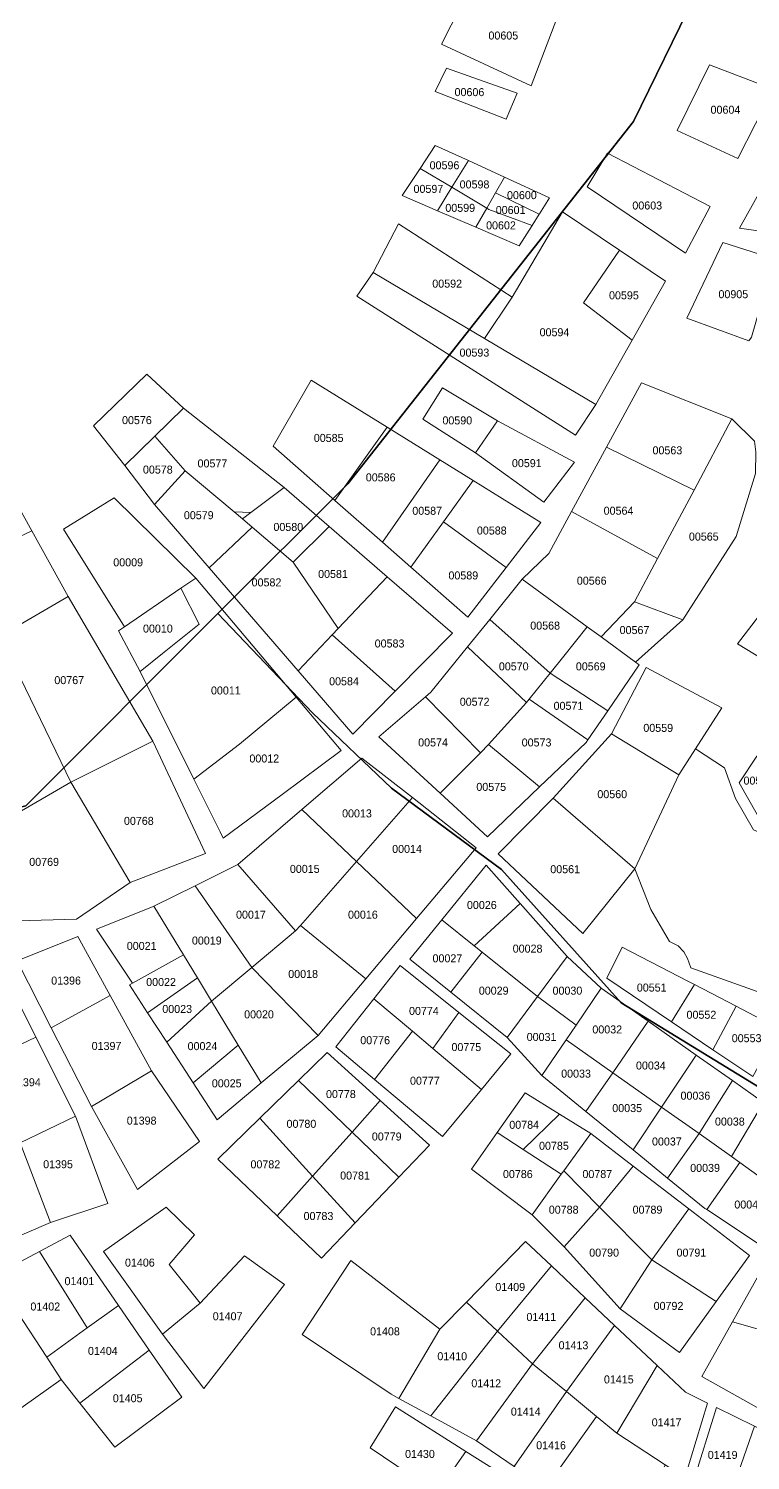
# Model space of a CAD drawing. Header units: metres. Extents: x 245225 to 248406, y 1633796 to 1637634.
# Drawn here: x 246560.4 to 246695.7, y 1635937.9 to 1636206.3 of the extents above; entities that cross this region are included whole.
import ezdxf
from ezdxf.enums import TextEntityAlignment as Align

# ---------------------------------------------------------------- set-up
doc = ezdxf.new("R2010")
doc.units = ezdxf.units.M
doc.header["$MEASUREMENT"] = 0
doc.layers.add('historique_numero_parcelle', color=7, linetype='Continuous')
doc.layers.add('limites_sections', color=7, linetype='Continuous')
doc.layers.add('LIMITES_PARCELLES', color=7, linetype='Continuous', lineweight=0, true_color=0xffffff)
doc.styles.add('Style-FANCY', font='FANCY.shx')

msp = doc.modelspace()

# ---------------------------------------------------------------- linework, layer by layer
at = {"layer": 'limites_parcelles', "flags": 128}
for points in [[(246660.929, 1636212.201), (246654.579, 1636195.585), (246637.752, 1636203.417), (246643.149, 1636214), (246645.372, 1636218.128), (246660.929, 1636212.201)], [(246649.569, 1636178.482), (246647.873, 1636175.495), (246646.259, 1636172.652), (246639.72, 1636176.555), (246642.811, 1636181.568), (246649.569, 1636178.482)], [(246656.112, 1636171.536), (246647.873, 1636175.495), (246649.569, 1636178.482), (246658.054, 1636174.606), (246656.135, 1636171.572), (246656.112, 1636171.536)], [(246656.112, 1636171.536), (246654.763, 1636169.401), (246646.676, 1636172.403), (246646.259, 1636172.652), (246647.873, 1636175.495), (246656.112, 1636171.536)], [(246644.235, 1636169.087), (246646.259, 1636172.652), (246646.676, 1636172.403), (246654.763, 1636169.401), (246652.365, 1636165.61), (246644.235, 1636169.087)], [(246671.128, 1636164.782), (246664.404, 1636154.894), (246673.517, 1636147.932), (246666.697, 1636135.824), (246645.853, 1636148.188), (246651.042, 1636155.953), (246660.435, 1636171.96), (246671.128, 1636164.782)], [(246700.154, 1636163.143), (246695.921, 1636148.458), (246695.392, 1636147.797), (246683.75, 1636152.03), (246690.497, 1636166.185), (246700.154, 1636163.143)], [(246645.853, 1636148.188), (246666.697, 1636135.824), (246662.887, 1636130.109), (246621.93, 1636156.144), (246624.946, 1636160.589), (246645.853, 1636148.188)], [(246589.704, 1636123.442), (246584.049, 1636129.93), (246589.386, 1636135.189), (246608.277, 1636120.267), (246602.065, 1636115.576), (246598.913, 1636115.722), (246589.704, 1636123.442)], [(246682.995, 1636095.518), (246673.987, 1636098.849), (246678.297, 1636106.968), (246685.118, 1636119.816), (246692.19, 1636133.139), (246696.48, 1636129.005), (246696.691, 1636126.995), (246696.621, 1636122.902), (246693.049, 1636111.128), (246682.995, 1636095.518)], [(246643.714, 1636121.609), (246638.157, 1636113.881), (246632.036, 1636105.367), (246626.702, 1636110.052), (246637.442, 1636125.497), (246643.714, 1636121.609)], [(246598.913, 1636115.722), (246600.499, 1636114.393), (246602.286, 1636112.861), (246594.237, 1636105.223), (246583.989, 1636117.092), (246589.704, 1636123.442), (246598.913, 1636115.722)], [(246616.712, 1636112.977), (246609.954, 1636106.289), (246602.286, 1636112.861), (246600.499, 1636114.393), (246602.065, 1636115.576), (246608.277, 1636120.267), (246616.712, 1636112.977)], [(246588.936, 1636101.428), (246578.34, 1636094.201), (246566.91, 1636112.457), (246576.435, 1636118.331), (246591.714, 1636103.281), (246588.936, 1636101.428)], [(246673.987, 1636098.849), (246667.698, 1636092.276), (246665.081, 1636094.183), (246652.873, 1636103.082), (246657.9, 1636107.95), (246662.166, 1636115.806), (246678.297, 1636106.968), (246673.987, 1636098.849)], [(246609.954, 1636106.289), (246618.391, 1636093.873), (246617.271, 1636092.69), (246610.881, 1636085.947), (246594.237, 1636105.223), (246602.286, 1636112.861), (246609.954, 1636106.289)], [(246629.099, 1636082.101), (246617.271, 1636092.69), (246618.391, 1636093.873), (246627.587, 1636103.577), (246639.869, 1636092.962), (246629.099, 1636082.101)], [(246578.34, 1636094.201), (246588.936, 1636101.428), (246592.376, 1636094.682), (246585.491, 1636089.19), (246581.263, 1636085.818), (246577.228, 1636093.407), (246578.34, 1636094.201)], [(246599.915, 1636072.188), (246591.359, 1636065.627), (246581.263, 1636085.818), (246585.491, 1636089.19), (246592.376, 1636094.682), (246588.936, 1636101.428), (246591.714, 1636103.281), (246610.525, 1636081.001), (246599.915, 1636072.188)], [(246665.081, 1636094.183), (246660.706, 1636088.708), (246658.128, 1636085.48), (246646.825, 1636095.581), (246652.873, 1636103.082), (246665.081, 1636094.183)], [(246710.445, 1636092.874), (246719.34, 1636086.885), (246714.59, 1636079.458), (246706.018, 1636083.268), (246693.239, 1636090.967), (246700.065, 1636099.863), (246710.445, 1636092.874)], [(246658.128, 1636085.48), (246654.245, 1636080.62), (246653.734, 1636079.981), (246642.679, 1636090.439), (246646.825, 1636095.581), (246658.128, 1636085.48)], [(246667.698, 1636092.276), (246674.174, 1636087.556), (246674.833, 1636087.075), (246668.958, 1636078.457), (246658.128, 1636085.48), (246660.706, 1636088.708), (246665.081, 1636094.183), (246667.698, 1636092.276)], [(246653.734, 1636079.981), (246646.591, 1636072.123), (246645.072, 1636070.591), (246634.79, 1636081.049), (246635.807, 1636081.915), (246642.679, 1636090.439), (246653.734, 1636079.981)], [(246685.382, 1636071.328), (246682.242, 1636066.437), (246669.674, 1636074.11), (246676.156, 1636086.546), (246690.312, 1636079.005), (246685.382, 1636071.328)], [(246607.895, 1636062.781), (246596.874, 1636054.597), (246596.285, 1636055.774), (246591.359, 1636065.627), (246599.915, 1636072.188), (246610.525, 1636081.001), (246618.966, 1636071.001), (246607.895, 1636062.781)], [(246665.232, 1636072.992), (246664.911, 1636072.523), (246656.177, 1636064.162), (246646.591, 1636072.123), (246653.734, 1636079.981), (246654.245, 1636080.62), (246665.232, 1636072.992)], [(246656.177, 1636064.162), (246646.391, 1636054.796), (246637.522, 1636062.973), (246645.072, 1636070.591), (246646.591, 1636072.123), (246656.177, 1636064.162)], [(246724.612, 1636015.933), (246684.505, 1636030.252), (246683.87, 1636031.999), (246683.235, 1636033.269), (246682.124, 1636034.38), (246680.537, 1636035.174), (246677.044, 1636041.206), (246674.04, 1636048.842), (246682.242, 1636066.437), (246685.382, 1636071.328), (246690.855, 1636067.718), (246692.919, 1636062.002), (246696.253, 1636056.129), (246734.988, 1636039.619), (246724.612, 1636015.933)], [(246632.339, 1636062.162), (246626.667, 1636055.689), (246621.849, 1636050.19), (246611.599, 1636059.917), (246622.869, 1636069.586), (246632.339, 1636062.162)], [(246547.287, 1636038.756), (246543.598, 1636050.75), (246568.299, 1636065.048), (246579.411, 1636046.263), (246569.368, 1636039.373), (246547.287, 1636038.756)], [(246638.55, 1636045.957), (246633.114, 1636039.501), (246621.849, 1636050.19), (246626.667, 1636055.689), (246632.339, 1636062.162), (246644.3, 1636052.785), (246638.55, 1636045.957)], [(246621.849, 1636050.19), (246611.348, 1636038.203), (246610.395, 1636037.171), (246599.586, 1636049.61), (246611.599, 1636059.917), (246621.849, 1636050.19)], [(246602.217, 1636030.33), (246594.668, 1636024.015), (246592.028, 1636028.358), (246589.395, 1636032.689), (246583.852, 1636041.808), (246591.594, 1636045.647), (246602.217, 1636030.33)], [(246589.395, 1636032.689), (246579.829, 1636027.387), (246573.117, 1636037.505), (246583.578, 1636041.672), (246583.852, 1636041.808), (246589.395, 1636032.689)], [(246661.366, 1636032.412), (246655.789, 1636024.866), (246645.414, 1636033.193), (246643.928, 1636034.385), (246652.509, 1636042.347), (246661.366, 1636032.412)], [(246643.928, 1636034.385), (246645.414, 1636033.193), (246639.514, 1636025.73), (246631.865, 1636031.883), (246637.855, 1636039.26), (246643.928, 1636034.385)], [(246623.604, 1636028.208), (246614.667, 1636017.595), (246602.217, 1636030.33), (246610.395, 1636037.171), (246611.348, 1636038.203), (246623.604, 1636028.208)], [(246684.076, 1636027.692), (246685.18, 1636027.118), (246680.885, 1636020.162), (246668.774, 1636028.337), (246671.632, 1636034.158), (246684.076, 1636027.692)], [(246592.028, 1636028.358), (246582.696, 1636021.842), (246579.29, 1636027.088), (246579.829, 1636027.387), (246589.395, 1636032.689), (246592.028, 1636028.358)], [(246614.667, 1636017.595), (246603.983, 1636008.692), (246599.664, 1636015.797), (246594.668, 1636024.015), (246602.217, 1636030.33), (246614.667, 1636017.595)], [(246641.043, 1636021.91), (246636.146, 1636015.163), (246632.314, 1636018.391), (246625.093, 1636024.474), (246630.013, 1636030.692), (246641.043, 1636021.91)], [(246676.527, 1636020.253), (246669.877, 1636010.611), (246661.151, 1636016.767), (246663.035, 1636019.548), (246667.716, 1636026.459), (246676.527, 1636020.253)], [(246663.035, 1636019.548), (246661.151, 1636016.767), (246656.604, 1636010.054), (246650.121, 1636017.198), (246655.789, 1636024.866), (246663.035, 1636019.548)], [(246636.146, 1636015.163), (246645.256, 1636007.489), (246637.95, 1635998.677), (246625.249, 1636009.36), (246632.314, 1636018.391), (246636.146, 1636015.163)], [(246558.787, 1635997.434), (246557.123, 1636000.928), (246552.162, 1636011.346), (246551.628, 1636012.468), (246561.762, 1636017.239), (246569.185, 1636002.434), (246558.787, 1635997.434)], [(246708.696, 1635998.325), (246703.494, 1635988.703), (246702.727, 1635987.284), (246693.683, 1635993.796), (246692.144, 1635994.904), (246698.143, 1636005.027), (246708.696, 1635998.325)], [(246547.705, 1635998.735), (246557.123, 1636000.928), (246558.787, 1635997.434), (246564.502, 1635982.511), (246530.767, 1635968.065), (246524.576, 1636000.212), (246532.615, 1636002.208), (246534.381, 1635995.632), (246547.705, 1635998.735)], [(246653.102, 1635996.228), (246659.889, 1636002.858), (246665.758, 1635999.233), (246660.69, 1635992.216), (246660.235, 1635991.586), (246653.102, 1635996.228)], [(246653.102, 1635996.228), (246660.235, 1635991.586), (246654.751, 1635983.993), (246643.39, 1635992.538), (246648.228, 1635999.4), (246653.102, 1635996.228)], [(246680.177, 1635990.869), (246686.072, 1635999.187), (246692.144, 1635994.904), (246693.683, 1635993.796), (246687.511, 1635984.953), (246687.163, 1635985.184), (246680.177, 1635990.869)], [(246667.413, 1635985.433), (246660.772, 1635977.939), (246660.466, 1635978.278), (246654.751, 1635983.993), (246660.235, 1635991.586), (246660.69, 1635992.216), (246667.413, 1635985.433)], [(246592.521, 1635967.404), (246585.495, 1635961.608), (246574.391, 1635977.112), (246586.171, 1635985.395), (246591.463, 1635980.236), (246586.7, 1635974.68), (246592.521, 1635967.404)], [(246571.371, 1635962.762), (246563.778, 1635957.268), (246558.258, 1635965.816), (246555.061, 1635973.15), (246562.404, 1635977.071), (246571.371, 1635962.762)], [(246585.495, 1635961.608), (246592.521, 1635967.404), (246600.861, 1635976.311), (246608.322, 1635970.913), (246593.241, 1635951.387), (246585.495, 1635961.608)], [(246637.474, 1635962.509), (246629.808, 1635949.541), (246628.346, 1635950.338), (246611.653, 1635961.547), (246620.783, 1635975.404), (246637.474, 1635962.509)], [(246583.007, 1635958.621), (246569.967, 1635948.685), (246566.46, 1635953.116), (246563.778, 1635957.268), (246571.371, 1635962.762), (246577.229, 1635967), (246583.007, 1635958.621)], [(246648.284, 1635962.19), (246635.812, 1635946.265), (246629.808, 1635949.541), (246637.474, 1635962.509), (246642.454, 1635967.62), (246648.284, 1635962.19)], [(246563.778, 1635957.268), (246566.46, 1635953.116), (246554.554, 1635944.649), (246545.425, 1635958.011), (246558.258, 1635965.816), (246563.778, 1635957.268)], [(246702.026, 1635961.156), (246712.576, 1635956.278), (246705.91, 1635943.041), (246704.811, 1635943.459), (246695.855, 1635948.456), (246686.554, 1635953.645), (246692.329, 1635963.911), (246702.026, 1635961.156)], [(246661.208, 1635950.827), (246670.24, 1635963.235), (246678.21, 1635955.728), (246670.624, 1635943.054), (246666.858, 1635946.163), (246661.208, 1635950.827)], [(246683.373, 1635934.649), (246679.681, 1635937.083), (246670.624, 1635943.054), (246678.21, 1635955.728), (246683.512, 1635950.735), (246687.675, 1635948.689), (246683.373, 1635934.649)], [(246670.624, 1635943.054), (246679.681, 1635937.083), (246673.904, 1635924.11), (246665.255, 1635927.319), (246657.3, 1635932.757), (246666.858, 1635946.163), (246670.624, 1635943.054)], [(246691.963, 1635931.426), (246696.481, 1635944.361), (246703.387, 1635940.968), (246704.756, 1635940.446), (246700.786, 1635928.661), (246691.963, 1635931.426)]]:
    msp.add_lwpolyline(points, close=True, dxfattribs=at)
at = {"layer": 'limites_parcelles'}
for points in [[(246651.934, 1636194.209), (246649.923, 1636189.341), (246636.588, 1636194.527), (246638.704, 1636198.866)], [(246699.982, 1636194.95), (246693.315, 1636181.933), (246681.99, 1636187.224), (246688.023, 1636199.501)], [(246642.811, 1636181.568), (246639.72, 1636176.555), (246633.78, 1636180.101), (246636.622, 1636184.395)], [(246688.129, 1636172.972), (246683.525, 1636164.241), (246665.11, 1636176.623), (246668.92, 1636182.973)], [(246706.525, 1636182.125), (246702.76, 1636167.595), (246693.632, 1636168.915), (246701.409, 1636182.764)], [(246639.72, 1636176.555), (246637.019, 1636172.174), (246630.405, 1636175.003), (246633.78, 1636180.101)], [(246646.259, 1636172.652), (246644.235, 1636169.087), (246637.019, 1636172.174), (246639.72, 1636176.555)], [(246651.042, 1636155.953), (246645.853, 1636148.188), (246624.946, 1636160.589), (246629.743, 1636169.711)], [(246673.517, 1636147.932), (246664.404, 1636154.894), (246671.128, 1636164.782), (246679.749, 1636158.995)], [(246589.386, 1636135.189), (246578.432, 1636124.394), (246572.558, 1636131.856), (246582.56, 1636141.539)], [(246627.621, 1636131.586), (246617.792, 1636117.877), (246606.214, 1636128.046), (246613.357, 1636140.428)], [(246648.282, 1636132.808), (246644.155, 1636126.776), (246634.312, 1636133.126), (246637.964, 1636138.999)], [(246685.118, 1636119.816), (246668.698, 1636127.835), (246675.257, 1636139.912), (246692.19, 1636133.139)], [(246637.442, 1636125.497), (246626.702, 1636110.052), (246617.792, 1636117.877), (246627.621, 1636131.586)], [(246644.155, 1636126.776), (246648.282, 1636132.808), (246662.71, 1636125.016), (246656.995, 1636117.555)], [(246589.704, 1636123.442), (246583.989, 1636117.092), (246578.432, 1636124.394), (246584.049, 1636129.93)], [(246685.118, 1636119.816), (246678.297, 1636106.968), (246662.166, 1636115.806), (246668.698, 1636127.835)], [(246560.981, 1636112.184), (246547.506, 1636105.82), (246541.84, 1636115.848), (246556.128, 1636121.008)], [(246649.874, 1636105.287), (246638.157, 1636113.881), (246643.714, 1636121.609), (246656.379, 1636113.758)], [(246602.065, 1636115.576), (246600.499, 1636114.393), (246598.913, 1636115.722)], [(246547.506, 1636105.82), (246560.981, 1636112.184), (246567.77, 1636099.841), (246555.069, 1636092.433)], [(246618.391, 1636093.873), (246609.954, 1636106.289), (246616.712, 1636112.977), (246627.587, 1636103.577)], [(246649.874, 1636105.287), (246642.726, 1636095.978), (246632.036, 1636105.367), (246638.157, 1636113.881)], [(246583.645, 1636072.721), (246568.299, 1636065.048), (246555.069, 1636092.433), (246567.77, 1636099.841)], [(246682.995, 1636095.518), (246674.174, 1636087.556), (246667.698, 1636092.276), (246673.987, 1636098.849)], [(246629.099, 1636082.101), (246621.136, 1636074.071), (246610.881, 1636085.947), (246617.271, 1636092.69)], [(246668.958, 1636078.457), (246665.232, 1636072.992), (246654.245, 1636080.62), (246658.128, 1636085.48)], [(246645.072, 1636070.591), (246637.522, 1636062.973), (246626.018, 1636073.581), (246634.79, 1636081.049)], [(246682.242, 1636066.437), (246674.04, 1636048.842), (246658.694, 1636062.072), (246669.674, 1636074.11)], [(246593.566, 1636051.687), (246579.411, 1636046.263), (246568.299, 1636065.048), (246583.645, 1636072.721)], [(246701.583, 1636067.813), (246696.926, 1636059.029), (246693.59, 1636064.917), (246696.887, 1636069.906)], [(246674.04, 1636048.842), (246664.25, 1636036.672), (246648.375, 1636051.621), (246658.694, 1636062.072)], [(246633.114, 1636039.501), (246623.604, 1636028.208), (246611.348, 1636038.203), (246621.849, 1636050.19)], [(246610.395, 1636037.171), (246602.217, 1636030.33), (246591.594, 1636045.647), (246599.586, 1636049.61)], [(246652.509, 1636042.347), (246643.928, 1636034.385), (246637.855, 1636039.26), (246646.152, 1636049.477)], [(246575.68, 1636025.087), (246564.632, 1636019.003), (246558.205, 1636031.565), (246569.613, 1636036.109)], [(246561.762, 1636017.239), (246551.628, 1636012.468), (246545.293, 1636025.771), (246554.818, 1636031.089)], [(246655.789, 1636024.866), (246650.121, 1636017.198), (246639.514, 1636025.73), (246645.414, 1636033.193)], [(246667.716, 1636026.459), (246663.035, 1636019.548), (246655.789, 1636024.866), (246661.366, 1636032.412)], [(246594.668, 1636024.015), (246586.271, 1636016.334), (246582.696, 1636021.842), (246592.028, 1636028.358)], [(246693.008, 1636023.051), (246688.665, 1636014.909), (246680.885, 1636020.162), (246685.18, 1636027.118)], [(246583.446, 1636010.98), (246572.175, 1636004.26), (246564.632, 1636019.003), (246575.68, 1636025.087)], [(246599.664, 1636015.797), (246591.209, 1636008.728), (246586.271, 1636016.334), (246594.668, 1636024.015)], [(246632.314, 1636018.391), (246625.249, 1636009.36), (246617.974, 1636015.478), (246625.093, 1636024.474)], [(246688.665, 1636014.909), (246693.008, 1636023.051), (246701.097, 1636018.848), (246696.124, 1636009.874)], [(246645.256, 1636007.489), (246636.146, 1636015.163), (246641.043, 1636021.91), (246650.783, 1636014.156)], [(246685.522, 1636013.917), (246679.032, 1636004.153), (246669.877, 1636010.611), (246676.527, 1636020.253)], [(246591.209, 1636008.728), (246599.664, 1636015.797), (246603.983, 1636008.692), (246595.708, 1636001.796)], [(246669.877, 1636010.611), (246664.859, 1636003.336), (246656.604, 1636010.054), (246661.151, 1636016.767)], [(246626.276, 1636005.385), (246621.003, 1635999.488), (246610.984, 1636009.155), (246616.334, 1636014.367)], [(246692.328, 1636009.123), (246686.072, 1635999.187), (246679.032, 1636004.153), (246685.522, 1636013.917)], [(246572.175, 1636004.26), (246583.446, 1636010.98), (246592.44, 1635997.728), (246580.798, 1635988.732)], [(246679.032, 1636004.153), (246673.704, 1635996.137), (246664.859, 1636003.336), (246669.877, 1636010.611)], [(246621.003, 1635999.488), (246613.62, 1635991.23), (246603.755, 1636002.113), (246610.984, 1636009.155)], [(246659.889, 1636002.858), (246653.102, 1635996.228), (246648.228, 1635999.4), (246653.464, 1636006.826)], [(246686.072, 1635999.187), (246692.328, 1636009.123), (246698.143, 1636005.027), (246692.144, 1635994.904)], [(246629.771, 1635991.028), (246621.003, 1635999.488), (246626.276, 1636005.385), (246635.516, 1635997.037)], [(246686.072, 1635999.187), (246680.177, 1635990.869), (246673.704, 1635996.137), (246679.032, 1636004.153)], [(246564.502, 1635982.511), (246558.787, 1635997.434), (246569.185, 1636002.434), (246575.242, 1635986.086)], [(246613.62, 1635991.23), (246606.964, 1635983.786), (246595.829, 1635994.391), (246603.755, 1636002.113)], [(246629.771, 1635991.028), (246621.573, 1635982.456), (246613.62, 1635991.23), (246621.003, 1635999.488)], [(246673.718, 1635993.114), (246667.413, 1635985.433), (246660.69, 1635992.216), (246665.758, 1635999.233)], [(246702.727, 1635987.284), (246697.572, 1635978.286), (246687.511, 1635984.953), (246693.683, 1635993.796)], [(246621.573, 1635982.456), (246615.276, 1635975.87), (246606.964, 1635983.786), (246613.62, 1635991.23)], [(246684.132, 1635985.109), (246677.221, 1635975.536), (246667.413, 1635985.433), (246673.718, 1635993.114)], [(246677.221, 1635975.536), (246671.261, 1635966.319), (246660.772, 1635977.939), (246667.413, 1635985.433)], [(246689.28, 1635967.749), (246677.221, 1635975.536), (246684.132, 1635985.109), (246695.497, 1635976.373)], [(246577.229, 1635967), (246571.371, 1635962.762), (246562.404, 1635977.071), (246568.165, 1635980.148)], [(246658.394, 1635974.391), (246648.284, 1635962.19), (246642.454, 1635967.62), (246653.522, 1635978.98)], [(246689.28, 1635967.749), (246682.374, 1635958.17), (246671.261, 1635966.319), (246677.221, 1635975.536)], [(246648.284, 1635962.19), (246658.394, 1635974.391), (246664.737, 1635968.417), (246654.854, 1635956.072)], [(246702.026, 1635961.156), (246692.329, 1635963.911), (246697.27, 1635972.695), (246706.151, 1635968.765)], [(246670.24, 1635963.235), (246661.208, 1635950.827), (246654.854, 1635956.072), (246664.737, 1635968.417)], [(246635.812, 1635946.265), (246648.284, 1635962.19), (246654.854, 1635956.072), (246644.353, 1635941.607)], [(246569.967, 1635948.685), (246583.007, 1635958.621), (246589.082, 1635949.809), (246576.514, 1635940.416)], [(246661.208, 1635950.827), (246651.428, 1635936.771), (246644.353, 1635941.607), (246654.854, 1635956.072)], [(246666.858, 1635946.163), (246657.3, 1635932.757), (246651.428, 1635936.771), (246661.208, 1635950.827)], [(246642.372, 1635939.616), (246636.92, 1635931.856), (246624.377, 1635940.284), (246629.14, 1635947.957)], [(246696.481, 1635944.361), (246691.963, 1635931.426), (246684.911, 1635933.635), (246689.332, 1635947.875)], [(246654.444, 1635932.006), (246649.38, 1635923.483), (246636.92, 1635931.856), (246642.372, 1635939.616)]]:
    msp.add_3dface(points, dxfattribs=at)
at = {"layer": 'limites_sections', "flags": 128}
for points in [[(247697.695, 1636290.674), (247546.68, 1636188.471), (247452.105, 1636133.557), (247272.106, 1636026.778), (247023.465, 1635880.339), (246941.436, 1635834.968), (246921.811, 1635824.113), (246830.429, 1635922.573), (246816.271, 1635945.097), (246770.581, 1635972.769), (246733.387, 1635988.616), (246721.079, 1635993.322), (246671.487, 1636023.729), (246649.044, 1636048.706), (246628.41, 1636063.909), (246613.569, 1636078.027), (246595.877, 1636096.663), (246620.2, 1636120.986), (246673.764, 1636188.884), (246708.467, 1636259.799)], [(246708.467, 1636259.799), (246673.764, 1636188.884), (246620.2, 1636120.986), (246595.877, 1636096.663), (246559.847, 1636060.633), (246487.423, 1636042.527), (246370.152, 1636042.527), (246329.749, 1636042.527), (246232.429, 1636048.562), (246152.461, 1636072.704), (246024.209, 1636124.758), (245938.206, 1636176.059), (245865.781, 1636225.096)], [(246319.639, 1635860.527), (246346.185, 1635924.719), (246371.765, 1636000.978), (246370.152, 1636042.527), (246487.423, 1636042.527), (246559.847, 1636060.633), (246595.877, 1636096.663), (246613.569, 1636078.027), (246628.41, 1636063.909), (246649.044, 1636048.706), (246671.487, 1636023.729), (246721.079, 1635993.322), (246733.387, 1635988.616), (246770.581, 1635972.769), (246816.271, 1635945.097), (246830.429, 1635922.573), (246921.811, 1635824.113)]]:
    msp.add_lwpolyline(points, dxfattribs=at)

# ---------------------------------------------------------------- texts
at = {"layer": 'historique_numero_parcelle', "style": 'Style-FANCY'}
for s, p in [('00605', (246649.373053, 1636205.005941)), ('00606', (246643.018934, 1636194.39808)), ('00604', (246691.008289, 1636191.098019)), ('00596', (246638.342077, 1636180.686589)), ('00597', (246635.326775, 1636176.261365)), ('00598', (246643.970639, 1636177.099476)), ('00600', (246652.849025, 1636175.08801)), ('00599', (246641.290371, 1636172.707776)), ('00603', (246676.350575, 1636173.145689)), ('00601', (246650.738314, 1636172.305483)), ('00602', (246648.929134, 1636169.422382)), ('00592', (246638.842987, 1636158.503015)), ('00595', (246671.976172, 1636156.312424)), ('00905', (246692.489532, 1636156.522073)), ('00594', (246658.960122, 1636149.38963)), ('00593', (246643.950623, 1636145.576227)), ('00576', (246580.679085, 1636132.918246)), ('00590', (246640.741161, 1636132.86796)), ('00585', (246616.629222, 1636129.582566)), ('00563', (246680.125914, 1636127.263095)), ('00577', (246594.838436, 1636124.80743)), ('00591', (246653.771868, 1636124.859812)), ('00578', (246584.60107, 1636123.648742)), ('00586', (246626.376601, 1636122.19043)), ('00579', (246592.273337, 1636115.100014)), ('00587', (246635.097941, 1636115.927648)), ('00564', (246670.968508, 1636115.943886)), ('00580', (246609.062701, 1636112.897878)), ('00588', (246647.205213, 1636112.23158)), ('00565', (246686.94908, 1636111.092797)), ('00009', (246579.040105, 1636106.267958)), ('00581', (246617.438537, 1636104.080954)), ('00589', (246641.869805, 1636103.812758)), ('00566', (246665.940912, 1636102.827978)), ('00582', (246604.975292, 1636102.505306)), ('00010', (246584.611405, 1636093.847918)), ('00568', (246657.210149, 1636094.408633)), ('00567', (246673.961822, 1636093.570522)), ('00583', (246628.043916, 1636091.05619)), ('00570', (246651.321936, 1636086.765064)), ('00569', (246665.753502, 1636086.765064)), ('00767', (246567.994568, 1636084.1888)), ('00584', (246619.502134, 1636083.97206)), ('00011', (246597.354043, 1636082.25011)), ('00572', (246643.993079, 1636080.135609)), ('00571', (246661.582336, 1636079.372928)), ('00559', (246678.407297, 1636075.235804)), ('00574', (246636.195176, 1636072.508802)), ('00573', (246655.601989, 1636072.508802)), ('00012', (246604.561418, 1636069.498291)), ('00535', (246697.187886, 1636065.361158)), ('00575', (246647.100515, 1636064.177982)), ('00560', (246669.788562, 1636062.812909)), ('00768', (246581.039367, 1636057.806062)), ('00013', (246621.932992, 1636059.208662)), ('00014', (246631.316994, 1636052.54425)), ('00769', (246563.288389, 1636050.124433)), ('00015', (246612.145378, 1636048.80814)), ('00561', (246660.964618, 1636048.747317)), ('00026', (246645.342545, 1636042.042752)), ('00017', (246602.055053, 1636040.225185)), ('00016', (246623.042928, 1636040.225185)), ('00021', (246581.571695, 1636034.36858)), ('00019', (246593.780987, 1636035.37834)), ('00028', (246653.91932, 1636033.863701)), ('00027', (246638.884737, 1636032.046134)), ('01396', (246567.401848, 1636027.87455)), ('00022', (246585.204212, 1636027.603192)), ('00018', (246611.842668, 1636029.117832)), ('00029', (246647.562416, 1636025.987577)), ('00030', (246661.38616, 1636025.987577)), ('00551', (246677.188482, 1636026.563837)), ('00023', (246588.231309, 1636022.554395)), ('00774', (246634.483633, 1636022.181364)), ('00020', (246603.568602, 1636021.544636)), ('00552', (246686.502412, 1636021.468124)), ('00776', (246625.34542, 1636016.694486)), ('00031', (246656.542805, 1636017.303646)), ('00032', (246668.853, 1636018.71731)), ('00553', (246694.978759, 1636017.076425)), ('01397', (246574.986565, 1636015.620522)), ('00024', (246592.973762, 1636015.587055)), ('00775', (246642.433878, 1636015.414214)), ('00034', (246677.026163, 1636011.951922)), ('01394', (246559.868534, 1636008.81908)), ('00777', (246634.666397, 1636009.104305)), ('00033', (246663.000612, 1636010.437282)), ('00025', (246597.514407, 1636008.619715)), ('00778', (246618.920828, 1636006.606632)), ('00036', (246685.375907, 1636006.297269)), ('00035', (246672.58642, 1636003.974822)), ('01398', (246581.566078, 1636001.628984)), ('00780', (246611.518876, 1636001.028306)), ('00784', (246653.280508, 1636000.84541)), ('00038', (246691.833714, 1636001.450424)), ('00779', (246627.510748, 1635998.650659)), ('00785', (246658.854818, 1635996.913148)), ('00037', (246680.028035, 1635997.714314)), ('01395', (246565.899754, 1635993.455822)), ('00782', (246604.756599, 1635993.438125)), ('00039', (246687.192165, 1635992.766493)), ('00781', (246621.57091, 1635991.334822)), ('00786', (246652.092541, 1635991.609166)), ('00787', (246666.987827, 1635991.609166)), ('00788', (246660.682461, 1635984.933464)), ('00789', (246676.400187, 1635984.933464)), ('00041', (246695.466231, 1635985.900129)), ('00783', (246614.717251, 1635983.744641)), ('00790', (246668.267177, 1635976.886043)), ('00791', (246684.630289, 1635976.886043)), ('01406', (246581.234818, 1635975.014768)), ('01401', (246569.903434, 1635971.539745)), ('01409', (246650.665959, 1635970.450943)), ('01402', (246563.506685, 1635966.784451)), ('00792', (246680.335329, 1635966.902498)), ('01407', (246597.683601, 1635964.955492)), ('01411', (246656.491569, 1635964.826893)), ('01408', (246627.180752, 1635962.129178)), ('01404', (246574.289776, 1635958.462686)), ('01413', (246662.52279, 1635959.522911)), ('01410', (246639.791485, 1635957.465332)), ('01412', (246646.165389, 1635952.38997)), ('01415', (246671.021327, 1635953.121553)), ('01405', (246578.950264, 1635949.592234)), ('01414', (246653.567341, 1635947.085988)), ('01417', (246679.976776, 1635945.074133)), ('01430', (246633.737419, 1635939.152877)), ('01416', (246658.319212, 1635940.776078)), ('01419', (246690.485721, 1635938.969981))]:
    msp.add_text(s, height=1.499994, dxfattribs=at).set_placement(p, align=Align.MIDDLE_CENTER)

doc.saveas('drawing.dxf')
